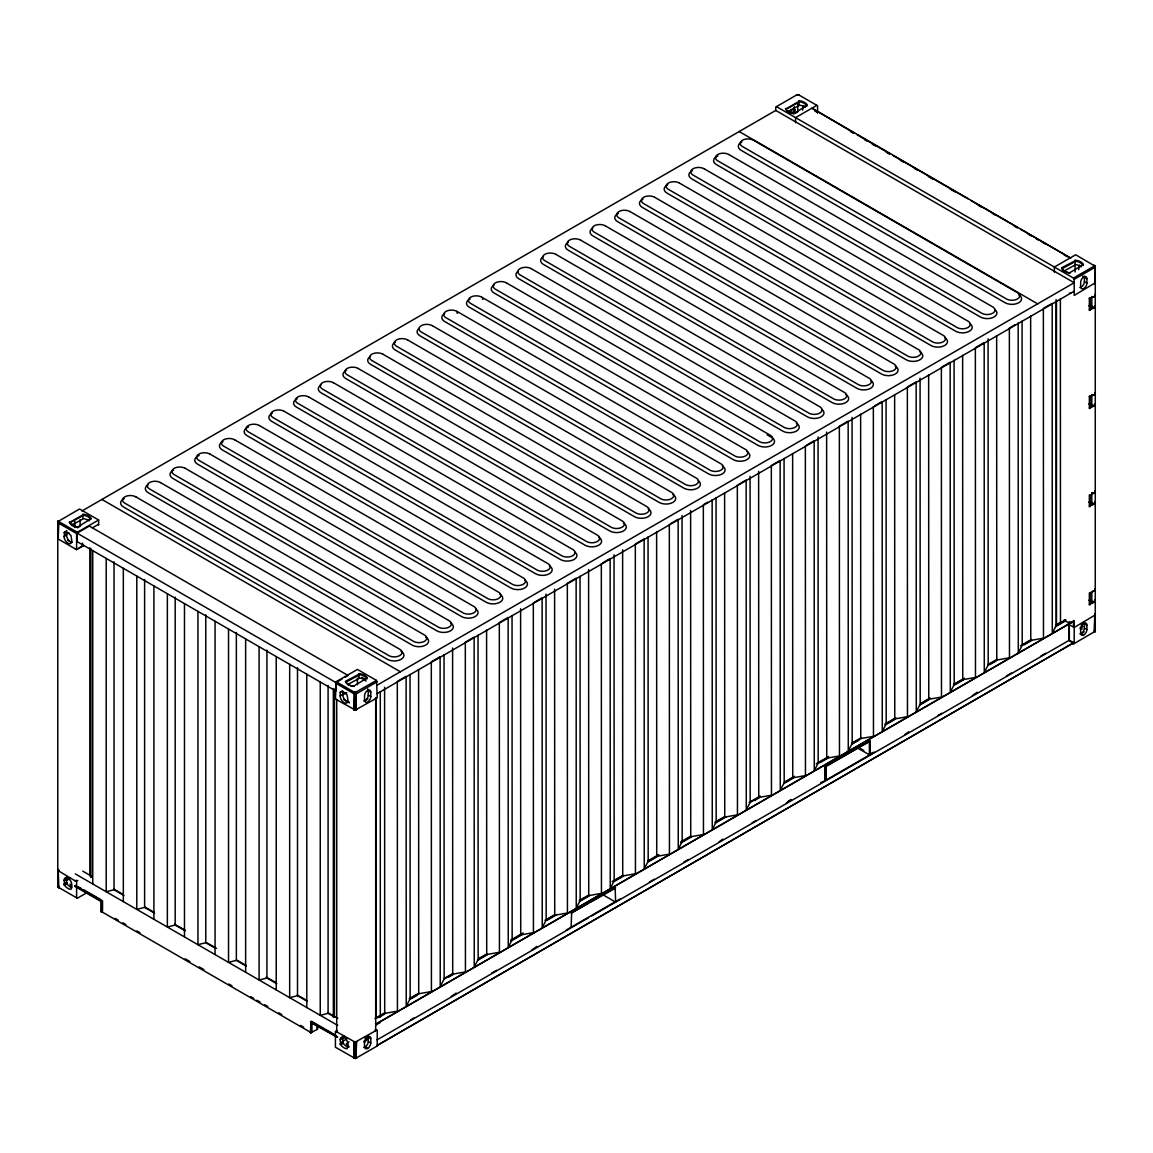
<?xml version="1.0" encoding="UTF-8"?>
<svg xmlns="http://www.w3.org/2000/svg" width="1153" height="1153" viewBox="0 0 1153 1153"><rect width="100%" height="100%" fill="white"/><g stroke="black" fill="none" stroke-linecap="round" stroke-linejoin="round"><path stroke-width="1.5" d="M64.064 536.534L64.885 532.081A8.993 5.188 60 0 1 71.01 535.626L71.832 541.016A5.491 3.171 60 0 1 67.955 543.25A5.491 3.171 60 0 1 64.064 536.534L66.571 535.078L66.571 532.657M89.819 547.834L89.819 875.776L92.355 877.246M92.744 883.976L92.744 550.658M106.206 558.412L106.206 891.73L114.032 889.756L123.919 895.477M114.032 889.756L114.032 561.814M123.328 901.617L123.328 568.299M136.789 576.068L136.789 909.386L144.615 907.411L154.502 913.133M144.615 907.411L144.615 579.469M153.911 919.272L153.911 585.955M167.358 593.723L167.358 927.041L175.184 925.066L185.085 930.774M175.184 925.066L175.184 597.124M184.48 936.928L184.48 603.61M197.941 611.378L197.941 944.696L205.767 942.722L215.654 948.429M205.767 942.722L205.767 614.78M215.063 954.583L215.063 621.265M228.525 629.034L228.525 962.351L236.351 960.377L246.238 966.084M236.351 960.377L236.351 632.435M245.647 972.238L245.647 638.921M259.094 646.689L259.094 980.007L266.919 978.032L276.821 983.74M266.919 978.032L266.919 650.09M276.216 989.894L276.216 656.576M289.677 664.344L289.677 997.662L297.503 995.688L307.39 1001.395M297.503 995.688L297.503 667.746M306.799 1007.549L306.799 674.231M320.26 681.999L320.246 1015.317L328.086 1013.343L334.442 1017.018L334.442 689.076M328.086 1013.343L328.086 685.401M340.193 1039.79L341.014 1045.18A8.993 5.188 60 0 0 347.139 1048.711L347.961 1044.272A5.491 3.171 60 0 0 344.07 1037.541A5.491 3.171 60 0 0 340.193 1039.79L342.7 1038.334A5.491 3.171 60 0 1 343.839 1035.826M348.927 1047.241A8.993 5.188 60 0 1 343.522 1043.724L342.7 1038.334M602.716 894.656L615.644 902.122L615.154 888.026M802.531 110.184L803.353 105.73A8.993 5.188 60 0 1 804.073 105.759M870.054 741.105L825.534 766.255L825.534 780.379L826.024 766.529L870.054 741.105L870.054 755.229L857.126 747.764M869.564 740.831L869.564 754.956L869.564 741.148M66.528 879.249L66.384 878.471L66.355 879.725M355.167 710.032L355.196 692.477L376.512 680.443L377.247 697.824L355.297 710.032L335.422 699.093L336.157 681.711L357.43 669.432L376.512 680.443M793.235 109.16L793.48 110.112L793.884 108.872M335.422 682.994L353.769 693.587C358.136 689.523 352.097 706.212 354.908 710.017M340.193 692.319L341.014 691.497A8.993 5.188 60 0 1 347.139 695.043L347.961 700.433A5.491 3.171 60 0 1 344.07 702.667A5.491 3.171 60 0 1 340.193 695.951L340.193 692.319L342.7 690.863L342.7 694.495A5.491 3.171 60 0 0 344.819 699.712A5.491 3.171 60 0 0 348.869 701.687M83.938 545.427L76.602 549.664L76.602 533.565L58.169 522.914L57.823 521.646L79.543 508.992L98.625 520.003L98.625 525.091M98.625 520.003L77.337 532.297L58.947 521.675L59.005 520.839M57.65 538.192L58.169 537.428A2.248 1.297 0 0 0 58.385 539.143M57.65 870.227L58.169 869.477A2.248 1.297 0 0 0 58.385 871.192M58.255 885.518L58.169 887.161L77.337 898.23L86.461 892.97M59.005 887.651L59.005 886.787M1095.307 266.891C1093.275 265.421 1096.373 266.199 1094.745 267.482L1074.192 279.343L1074.192 295.442L1095.35 282.773M1095.336 614.895L1074.192 627.491L1068.096 623.975M1095.336 630.994C1092.208 632.709 1096.128 631.786 1094.831 630.086M354.908 693.919C355.398 690.215 354.85 695.201 356.709 693.587L377.247 681.711M354.778 1042.053L355.066 1058.425L335.422 1047.241L335.422 1031.142L355.038 1042.067L355.196 1058.425L355.297 1042.081L377.247 1029.86L377.247 1045.958L355.643 1058.382L356.709 1057.834M799.043 95.065L798.395 94.705C800.067 95.526 795.772 94.157 798.51 94.748L817.578 105.759L817.578 112.922M354.778 693.904L355.066 692.477M1094.197 601.405L1089.354 604.331L1094.615 602.14A2.248 1.297 0 0 0 1094.774 600.396M354.403 709.931L354.648 692.376L354.778 710.003M794.46 111.452C795.094 108.411 793.466 115.934 794.215 111.668M354.403 693.832L354.821 692.434M794.215 112.129L794.691 112.345M793.898 112.691L794.503 112.533M794.374 111.178L794.576 111.034M354.173 693.76L354.547 692.333L353.957 693.674M356.291 1041.908L356.176 1058.05L355.196 1058.425L355.556 1042.067M794.878 110.371L795.239 109.535M354.648 692.376L354.173 709.859M1095.062 267.237L1094.283 265.911L1095.264 266.963M1094.269 631.887L1095.321 631.066L1094.283 631.858L1095.264 631.21L1095.264 266.3L1075.663 254.77L1054.375 267.049L1054.375 272.137M410.036 674.375L410.151 998.729L406.231 1006.065L406.115 676.35L397.309 681.437L397.425 1011.152L384.698 1013.415L376.137 1018.358L376.037 697.594M444.035 654.745L444.15 979.099L440.23 986.435L440.115 656.72L431.308 661.808L431.424 991.522L418.712 993.785L410.151 998.729M478.034 635.116L478.149 959.469L474.243 966.805L474.128 637.09L465.322 642.178L465.437 971.893L452.711 974.155L444.15 979.099M512.047 615.486L512.148 939.839L508.242 947.175L508.127 617.46L499.321 622.534L499.436 952.263L486.71 954.525L478.149 959.469M546.046 594.069L546.162 920.195L542.241 927.545L542.126 597.831L533.32 602.904L533.435 932.633L520.724 934.896L512.148 939.839M580.045 576.226L580.161 900.565L576.241 907.915L576.14 578.186L567.334 583.274L567.435 913.003L554.723 915.251L546.162 920.195M614.045 554.795L614.16 880.935L610.254 888.286L610.139 558.556L602.803 562.794M648.058 536.967L648.173 861.305L644.253 868.656L644.138 538.927L635.332 544.014L635.447 873.729L622.721 875.992L614.16 880.935M682.057 515.535L682.172 841.676L678.252 849.012L678.137 519.297L670.801 523.534M716.056 497.692L716.172 822.046L712.266 829.382L712.15 499.667M750.07 476.275L750.171 802.416L746.265 809.752L746.15 480.037L738.814 484.274M784.069 458.433L784.184 782.786L780.264 790.122L780.149 460.407L771.343 465.481L771.458 795.21L758.746 797.472L750.171 802.416M818.068 437.016L818.183 763.142L814.263 770.492L814.162 440.777L806.812 445.015M852.067 417.386L852.182 743.512L848.277 750.862L848.161 421.133L839.355 426.221L839.47 755.95L826.744 758.198L818.183 763.142M886.08 399.543L886.196 723.882L882.276 731.233L882.16 401.503L874.824 405.741M920.08 378.112L920.195 704.252L916.275 711.603L916.159 381.874L907.353 386.961L907.469 716.676L894.757 718.939L886.196 723.882M954.079 360.284L954.194 684.623L950.288 691.973L950.173 362.244L941.367 367.331L941.482 697.046L928.756 699.309L920.195 704.252M988.092 338.852L988.193 664.993L984.287 672.329L984.172 342.614L975.366 347.702L975.481 677.416L962.755 679.679L954.194 684.623M1022.091 321.01L1022.207 645.363L1018.286 652.699L1018.171 322.984M1056.09 299.593L1056.206 625.733L1052.285 633.069L1052.185 303.354M1094.255 265.983L1095.235 267.035M76.602 533.565L77.337 532.297M793.595 113.484L793.423 112.533L793.884 113.311M58.889 869.953L59.12 870.76M1094.183 503.27L1089.354 506.167L1094.615 503.976A2.248 1.297 0 0 0 1094.774 502.247M58.169 522.914L58.947 521.675M356.061 1041.981L355.528 1058.411L355.816 1042.038M58.082 522.857L58.861 521.617M793.84 107.517L794.46 106.696M1071.685 642.985L1073.457 644.008L1095.235 631.282L1093.995 632.161M58.803 521.545L57.765 522.525M797.314 94.849L796.291 95.166M58.702 521.372L57.736 521.79M1095.307 630.619L1093.995 631.296M57.65 522.078L58.702 521.185M1094.01 405.308L1089.354 408.003L1094.615 405.813A2.248 1.297 0 0 0 1094.774 404.083M57.736 886.7L58.803 887.493L57.765 886.772L57.765 521.718L58.745 521.07L57.881 521.574M57.823 521.646L58.774 521.041M355.758 1058.339L356.608 1041.779M1094.197 632.003L1095.119 631.426M57.938 521.516L58.832 520.969L58.01 521.444L58.01 538.898L76.602 549.664M58.082 521.387L58.904 520.911L58.169 539.013M797.083 94.719L775.753 107.042L775.753 110.616M79.053 547.834L83.636 545.614M81.921 510.995L775.753 110.429L1074.192 282.73L377.247 685.113M77.986 526.979L76.847 526.82A11.415 6.587 0 0 1 69.511 522.583L83.91 514.267A11.415 6.587 0 0 1 91.231 518.504L77.77 527.094M794.114 113.527L792.976 113.369A11.415 6.587 0 0 1 785.64 109.131L800.023 100.83A11.415 6.587 0 0 1 807.359 105.053L793.898 113.643M69.238 521.92L70.002 522.612L83.693 515.218A10.723 6.197 0 0 1 90.583 519.196L90.741 519.599M785.366 108.468L786.13 109.16L799.807 101.767A10.723 6.197 0 0 1 806.696 105.745L806.869 106.162M71.443 525.177L83.693 518.619A10.723 6.197 0 0 1 89.055 520.868M787.571 111.74L799.807 105.168A10.723 6.197 0 0 1 805.169 107.431M64.136 532.585L66.917 530.769M64.078 532.902L66.629 531.173M66.052 534.358L68.892 532.715M77.294 527.858L80.09 526.258L80.09 519.643M794.936 113.542L797.761 111.913L797.761 103.64M816.843 105.341L795.57 117.62L795.57 122.708M77.092 533.133L335.912 682.562L335.912 691.036L77.092 541.607L77.092 533.133L89.329 526.071L348.134 675.499L345.078 677.272M92.427 527.815L98.625 524.24M337.44 681.682L342.023 679.031M345.367 681.337L360.024 673.698A11.415 6.587 0 0 1 367.36 677.921L353.193 686.41A10.723 6.197 0 0 1 346.304 682.446L345.641 681.999A11.415 6.587 0 0 0 352.977 686.237L354.115 686.395M1061.495 267.885L1076.153 260.247A11.415 6.587 0 0 1 1083.489 264.469L1069.307 272.973A10.723 6.197 0 0 1 1062.417 268.995L1061.769 268.548A11.415 6.587 0 0 0 1069.09 272.785L1070.229 272.944M346.131 682.028L359.808 674.635A10.723 6.197 0 0 1 366.697 678.613L366.87 679.031M1062.259 268.577L1075.936 261.183A10.723 6.197 0 0 1 1082.826 265.161L1082.998 265.579M347.572 684.608L359.808 678.036A10.723 6.197 0 0 1 366.063 681.12M1063.7 271.157L1075.936 264.599A10.723 6.197 0 0 1 1081.298 266.847M340.193 695.951L342.7 694.495M342.196 695.173L346.765 692.535M776.488 106.609L1073.457 278.075L1094.096 266.156L1094.831 267.424M707.74 502.204L703.344 504.755L703.46 834.469L690.733 836.732L682.172 841.676M1015.245 324.67L1009.365 328.072L1009.48 657.786L996.769 660.049L988.193 664.993M1050.714 304.205L1043.364 308.442L1043.479 638.157L1030.768 640.419L1022.207 645.363M365.155 700.491L367.937 698.891M377.247 693.587L1074.192 291.205M64.064 880.373A5.491 3.171 60 0 1 67.955 878.125A5.491 3.171 60 0 1 71.832 884.855L71.01 889.294A8.993 5.188 60 0 1 64.885 885.763L64.064 880.373L66.571 878.917A5.491 3.171 60 0 1 67.321 876.712M66.052 880.791L70.304 878.341M64.078 884.005L66.571 882.549L66.571 878.917M64.107 884.279L66.586 882.607L67.393 884.308A8.993 5.188 60 0 0 72.034 887.666M64.164 884.51L66.629 882.881M64.251 884.74L66.687 883.112M64.352 884.956L66.773 883.342M64.438 885.129L66.874 883.573M64.496 885.245L67.076 883.89M1092.381 296.811L1089.354 298.555L1094.615 296.364A2.248 1.297 0 0 0 1094.774 294.62M310.964 1032.555L102.04 911.937L102.04 900.911L101.06 901.487L74.772 886.297L75.262 885.446M1088.879 305.747L1091.805 307.447L1092.914 306.813L1091.79 306.15M1093.88 307.231L1089.354 309.854L1094.615 307.664A2.248 1.297 0 0 0 1094.774 305.92M101.06 911.374L102.04 910.798M101.06 901.487L101.06 911.937L102.04 911.937M1092.381 394.96L1089.354 396.704L1094.615 394.513A2.248 1.297 0 0 0 1094.774 392.784M1088.879 403.91L1091.805 405.611L1092.914 404.962M1088.879 502.074L1091.805 503.76L1092.914 503.126M317.565 1025.81L317.565 1029.298L310.474 1032.829L310.964 1021.529L336.258 1036.143M310.964 1033.117L310.964 1022.668L311.93 1022.091L311.93 1031.978L310.474 1032.829M1089.354 604.893L1089.354 593.031L1094.615 590.84A2.248 1.297 0 0 0 1094.774 589.097M310.474 1021.817L337.743 1036.994M1088.879 600.223L1091.805 601.924L1092.914 601.289M1058.814 623.254L1055.73 625.027L1056.465 625.459L1056.465 301.192M374.984 1018.459L384.511 1012.954M409.286 998.657L418.813 993.165M443.588 978.854L453.1 973.363M479.446 958.143L485.831 954.468M510.635 940.142L523.102 932.95M544.937 920.339L554.42 914.862M579.238 900.536L588.707 895.059M612.099 881.569L623.009 875.271M647.842 860.931L658.853 854.575M680.587 842.021L690.027 836.574M714.889 822.219L724.329 816.771M749.191 802.416L760.173 796.074M785.049 781.72L794.475 776.272M816.223 763.718L828.704 756.512M852.096 743.008L861.493 737.574M884.827 724.098L895.795 717.771M920.699 703.402L930.082 697.983M953.43 684.493L964.369 678.18M987.732 664.69L997.114 659.285M1020.477 645.795L1031.402 639.483M1056.335 625.085L1065.689 619.68M580.161 900.565L588.722 895.622L601.448 893.359L601.333 563.644M648.173 861.305L656.734 856.362L669.446 854.099L669.331 524.384M716.172 822.046L724.733 817.102L737.459 814.84L737.343 485.125M784.184 782.786L792.745 777.843L805.457 775.58L805.356 445.851M852.182 743.512L860.743 738.569L873.47 736.32L873.354 406.591M1056.206 625.733L1064.522 620.862L1068.327 622.418A2.248 1.297 0 0 0 1071.497 622.418M378.602 1017.508L384.828 1013.905M409.776 999.507L417.573 994.996M448.762 976.995L453.432 974.299M478.38 959.901L487.733 954.497M511.125 940.992L522.035 934.694M546.983 920.296L556.337 914.891M579.728 901.387L589.082 895.982M614.03 881.584L623.384 876.179M648.332 861.781L657.686 856.376M681.077 842.872L691.987 836.574M715.379 823.069L726.289 816.771M754.35 800.571L759.034 797.862M783.982 783.463L793.336 778.059M819.841 762.753L827.638 758.256M852.586 743.858L858.812 740.255M885.317 724.949L894.67 719.544M919.618 705.146L928.972 699.741M953.92 685.343L963.274 679.939M989.778 664.647L996.019 661.044M1024.08 644.83L1031.877 640.333M1055.269 626.828L1064.623 621.438M342.196 1041.62L346.765 1038.968M340.207 1043.638L342.7 1041.966M340.265 1043.926L342.715 1042.24M340.351 1044.157L342.787 1042.528M340.423 1044.33L342.873 1042.759M342.96 1042.932L340.51 1044.503L343.205 1043.321M375.691 1025.118L380.303 1022.452M587.814 903.491L571.124 913.133L615.644 887.997M590.855 901.732L615.154 887.709M349.013 1041.779L346.304 1043.854A10.723 6.197 0 0 0 348.912 1046.319M363.988 1042.096L366.697 1040.02A10.723 6.197 0 0 0 365.184 1038.291M1080.116 628.644L1082.826 626.569A10.723 6.197 0 0 0 1081.298 624.854M788.349 801.277L791.289 799.577L786.389 802.978M870.054 754.105L872.994 752.405M410.886 1019.771L414.561 1017.652M451.255 996.466L456.141 993.079M491.61 973.161L496.511 970.336M531.98 949.856L536.866 946.469M566.224 930.082L620.04 899.009M649.398 882.059L654.299 879.235M683.643 862.285L688.543 859.461M719.112 841.805L722.787 839.125M752.145 822.738L755.806 820.633M824.309 781.085L820.633 782.628M874.45 752.131L825.534 780.379L825.534 766.558M905.033 734.475L908.708 731.795M938.066 715.408L941.727 713.289M972.31 695.634L977.196 692.247M1006.555 675.86L1011.44 673.035M1040.799 656.086L1045.699 653.261M377.031 1039.876L588.592 917.73M591.705 915.929L615.097 902.439M615.644 902.122L869.247 755.705M870.054 755.229L1069.307 640.203L1073.702 642.74L376.757 1045.685L1073.702 642.74M1084.108 631.844L1081.283 633.487L1083.777 634.928A4.41 2.551 -60 0 0 1086.904 629.524L1086.904 625.171A4.41 2.551 -60 0 0 1083.777 623.369A4.41 2.551 -60 0 0 1080.664 628.76L1080.664 633.127A4.41 2.551 -60 0 0 1083.777 634.928M1070.618 622.072L1069.206 622.072M356.291 709.859L355.917 692.333M355.931 709.96L355.643 692.434L355.931 693.861M76.674 880.315L75.867 880.33M1079.482 265.147L1078.66 269.6M355.556 710.017L355.528 692.463L355.427 710.032M355.556 1058.166L353.856 1057.878L354.547 1058.281L353.856 1041.779M82.295 546.205L82.569 543.121M797.703 94.82L798.928 95.022M354.288 1041.952L354.764 1058.368L354.072 1041.865M354.288 1058.05L354.533 1042.009M353.957 709.787L354.547 692.333L336.157 681.711M854.056 133.027L811.957 108.166L1070.777 258.157M857.169 134.829L889.914 153.738M893.027 155.54L967.871 198.748M970.985 200.55L1017.753 227.545M1020.881 229.346L1069.206 257.249M814.58 110.818L817.708 112.619M850.438 131.514L853.566 133.316M864.476 139.614L867.589 141.415M872.273 144.125L875.386 145.912M886.297 152.225L889.424 154.026M900.334 160.325L903.448 162.126M914.372 168.424L917.485 170.226M928.396 176.524L933.08 179.219M950.231 189.121L954.9 191.83M978.292 205.335L981.405 207.122M992.329 213.435L995.443 215.236M1014.15 226.031L1017.263 227.833M1028.188 234.131L1031.301 235.933M1035.985 238.628L1039.098 240.429M1042.211 242.231L1045.339 244.032M1064.046 254.842L1067.159 256.643M1084.151 276.043A4.41 2.551 -60 0 1 1084.396 277.282L1086.904 278.723L1086.904 283.09A4.41 2.551 -60 0 1 1083.777 288.495A4.41 2.551 -60 0 1 1080.664 286.693L1080.664 282.326A4.41 2.551 -60 0 1 1083.777 276.922A4.41 2.551 -60 0 1 1086.904 278.723M793.35 110.904L793.322 109.737M793.293 111.668L793.408 112.547M790.814 113.426A4.41 2.551 -60 0 0 790.958 112.23L788.465 110.789A4.41 2.551 -60 0 1 788.22 112.302M1084.396 277.282L1084.396 281.649L1086.904 283.09M739.174 131.543L1037.628 303.844M767.048 434.767L771.717 437.448A9.685 5.592 0 0 1 771.717 445.361A9.685 5.592 0 0 1 758.011 445.361L494.06 292.963A9.685 5.592 0 0 1 494.06 285.065M1083.935 622.101A4.41 2.551 -60 0 1 1084.396 623.715L1086.904 625.171M1084.396 623.715L1084.396 628.082L1086.904 629.524M1073.702 643.302L1068.817 640.477L1068.817 623.096M860.729 748.715L863.828 750.517M101.925 499.451L400.365 671.767M361.826 677.344L364.752 679.031M367.677 688.961A4.41 2.551 -60 0 1 368.268 690.733L370.776 692.175L370.776 696.542A4.41 2.551 -60 0 1 367.663 701.946A4.41 2.551 -60 0 1 364.535 700.145L364.535 695.778A4.41 2.551 -60 0 1 367.663 690.373A4.41 2.551 -60 0 1 370.776 692.175M74.498 527.512A4.41 2.551 -60 0 0 74.844 525.682L72.336 524.24A4.41 2.551 -60 0 1 72.091 525.754M368.268 690.733L368.268 695.086L370.776 696.542M67.58 540.137L70.463 541.809M343.608 699.511L349.46 702.898M571.124 927.257L571.614 913.421M82.771 871.149L92.24 876.611M113.873 889.107L121.757 893.661M144.975 907.065L154.3 912.441M174.521 924.115L185.431 930.413M207.18 942.967L216.505 948.357M236.696 960.017L246.05 965.421M266.199 977.052L275.596 982.471M297.258 994.981L306.698 1000.429M328.331 1012.91L337.8 1018.387M368.038 1035.927A4.41 2.551 -60 0 1 368.268 1037.167L370.776 1038.608L370.776 1042.975A4.41 2.551 -60 0 1 367.663 1048.38L365.155 1046.938M364.752 1037.037L367.677 1038.723M368.268 1037.167L368.268 1041.534L370.776 1042.975M75.262 873.873L337.743 1025.421M66.341 877.692L66.528 879.047L66.499 878.11M80.696 888.026L77.582 886.801M83.823 889.828L100.974 899.729M311.44 1021.255L334.846 1034.76M76.747 886.311L102.04 900.911M74.772 885.735L101.55 901.199L101.55 912.21M310.964 1022.668L337.252 1037.282M115.012 918.292L118.125 920.094M122.809 922.789L125.922 924.591M136.832 930.889L139.945 932.691M185.157 958.792L189.841 961.487M199.195 966.891L203.879 969.587M228.813 983.999L231.94 985.801M250.648 996.596L253.761 998.397M256.874 1000.199L260.002 1002M264.671 1004.695L267.799 1006.497M278.709 1012.795L281.822 1014.597M300.529 1025.406L303.657 1027.193M1093.995 265.349L1094.831 265.839L1094.831 283.523M58.01 869.593L58.01 887.046L58.861 887.551L58.169 869.477M1094.096 265.421L1095.235 266.228M58.082 887.104L58.904 887.579M354.072 1057.978L355.009 1058.411M1094.168 265.478L1095.062 266.026L1095.062 283.335M57.938 886.974L58.832 887.522M1094.615 615.702A2.248 1.297 0 0 0 1094.774 613.958L1095.35 614.736M57.693 886.628L58.688 887.277M1094.298 265.694L1095.321 266.444M57.736 886.037L58.688 887.161L57.765 885.965M57.679 886.181L58.702 887.118M57.938 885.763L58.832 886.916L58.169 885.576M1073.457 278.075L1074.192 279.343M356.176 709.902L355.758 692.405L356.508 693.674M355.816 692.376L356.407 693.731M786.13 109.16L786.303 109.578A10.723 6.197 0 0 0 793.192 113.542M70.002 522.612L70.174 523.015A10.723 6.197 0 0 0 77.064 526.993M70.002 884.02L70.174 884.437A10.723 6.197 0 0 0 71.702 886.153M355.7 692.42L356.176 693.803M1095.35 282.687L1094.831 281.937A2.248 1.297 0 0 1 1094.615 283.652M57.664 870.385L76.602 881.714L76.602 897.812M1075.014 260.088L1075.115 272.036M798.885 100.671L799.101 105.082M358.886 673.539L359.102 677.95M82.771 514.123L82.987 518.519M793.307 111.827L793.567 112.72M355.455 692.477L355.686 693.904M355.268 692.477L355.297 710.032M1060.371 298.915L1060.486 623.254M1030.652 316.066L1030.768 640.419M996.653 335.696L996.769 660.049M962.64 355.34L962.755 679.679M928.641 374.97L928.756 699.309M894.642 394.6L894.757 718.939M860.642 414.23L860.743 738.569M826.629 432.072L826.744 758.198M792.63 453.489L792.745 777.843M758.631 471.332L758.746 797.472M724.617 492.749L724.733 817.102M690.618 510.592L690.733 836.732M656.619 532.023L656.734 856.362M622.62 549.851L622.721 875.992M588.606 569.496L588.722 895.622M554.607 589.125L554.723 915.251M520.608 608.755L520.724 934.896M486.595 630.172L486.71 954.525M452.596 648.015L452.711 974.155M418.597 669.432L418.712 993.785M384.598 687.274L384.698 1013.415M1095.062 614.16L1095.062 631.484L1094.096 632.089L1094.831 613.987M1091.805 296.436L1091.805 307.447M1091.805 394.585L1091.805 405.611M1091.805 492.749L1091.805 503.76M1091.805 592.483L1091.805 601.924M1090.089 298.973L1090.089 310.272M1090.089 397.136L1090.089 408.436M1090.089 506.585L1090.089 495.286L1094.615 492.677A2.248 1.297 0 0 0 1094.774 490.947M1090.089 593.449L1090.089 604.749M1089.354 297.978L1089.354 310.416M1089.354 396.142L1089.354 408.566M1089.354 494.868L1089.354 506.729M1074.192 643.59L1074.192 620.862L376.757 1023.648L1073.702 621.28M1073.457 620.444L1073.457 627.059M1069.307 622.303L1069.307 640.203M825.044 765.693L825.044 780.091M790.958 109.319L790.958 112.23M380.303 691.555L380.303 1017.061M375.705 1030.22L375.705 698.17A2.248 1.297 0 0 1 375.056 699.093M357.43 678.123L357.43 684.723M336.719 1031.344L336.719 699.294A2.248 1.297 0 0 0 337.382 700.217M333.347 688.456L333.347 1017.479M317.075 1024.974L317.075 1028.447M102.531 900.637L102.531 911.086M90.914 548.497L90.914 877.519M74.844 521.315L74.844 525.682M475.901 609.058A9.685 5.592 0 0 1 474.863 616.74A9.685 5.592 0 0 1 461.531 616.538L197.567 464.14A9.685 5.592 0 0 1 197.567 456.242M198.33 455.839A9.685 5.592 0 0 1 199.152 455.507M499.926 594.357A9.685 5.592 0 0 1 499.926 602.27A9.685 5.592 0 0 1 486.235 602.27L222.284 449.886A9.685 5.592 0 0 1 223.033 441.585M524.644 580.103A9.685 5.592 0 0 1 524.644 588.001A9.685 5.592 0 0 1 510.938 588.001L246.987 435.618A9.685 5.592 0 0 1 246.987 427.705M247.736 427.316A9.685 5.592 0 0 1 248.558 426.97M401.1 651.416A9.685 5.592 0 0 1 401.1 659.329A9.685 5.592 0 0 1 387.408 659.329L123.443 506.945A9.685 5.592 0 0 1 124.207 498.644M425.803 637.162A9.685 5.592 0 0 1 425.803 645.06A9.685 5.592 0 0 1 412.111 645.06L148.16 492.677A9.685 5.592 0 0 1 148.16 484.764M450.52 622.894A9.685 5.592 0 0 1 450.52 630.806A9.685 5.592 0 0 1 436.814 630.806L172.864 478.409A9.685 5.592 0 0 1 173.613 470.107M623.47 523.044A9.685 5.592 0 0 1 623.47 530.956A9.685 5.592 0 0 1 609.764 530.956L345.814 378.559A9.685 5.592 0 0 1 345.136 371.079M549.347 565.835A9.685 5.592 0 0 1 549.347 573.747A9.685 5.592 0 0 1 535.641 573.747L271.69 421.349A9.685 5.592 0 0 1 272.454 413.048M345.814 370.646A9.685 5.592 0 0 1 346.563 370.257M648.173 508.776A9.685 5.592 0 0 1 648.173 516.688A9.685 5.592 0 0 1 634.481 516.688L370.531 364.29A9.685 5.592 0 0 1 369.248 357.286M722.297 465.985A9.685 5.592 0 0 1 722.297 473.897A9.685 5.592 0 0 1 708.605 473.897L444.64 321.5A9.685 5.592 0 0 1 444.64 313.587M419.26 328.288A9.685 5.592 0 0 0 419.937 335.768L683.888 488.151A9.685 5.592 0 0 0 697.219 488.353A9.685 5.592 0 0 0 698.271 480.686M747 451.717A9.685 5.592 0 0 1 747 459.629A9.685 5.592 0 0 1 733.308 459.629L469.357 307.231A9.685 5.592 0 0 1 468.68 299.766M469.357 299.319A9.685 5.592 0 0 1 470.107 298.93M482.3 298.93A9.685 5.592 0 0 1 483.049 299.319M369.839 356.825A9.685 5.592 0 0 1 370.531 356.378M574.727 551.999A9.685 5.592 0 0 1 573.69 559.681A9.685 5.592 0 0 1 560.358 559.479L296.407 407.081A9.685 5.592 0 0 1 297.157 398.779M598.767 537.298A9.685 5.592 0 0 1 598.767 545.21A9.685 5.592 0 0 1 585.061 545.21L321.111 392.827A9.685 5.592 0 0 1 321.111 384.915M672.876 494.507A9.685 5.592 0 0 1 672.876 502.42A9.685 5.592 0 0 1 659.185 502.42L395.234 350.022A9.685 5.592 0 0 1 395.234 342.124M456.775 312.852A9.685 5.592 0 0 1 457.597 313.198M821.801 409.358A9.685 5.592 0 0 1 820.763 417.04A9.685 5.592 0 0 1 807.431 416.838L543.481 264.441A9.685 5.592 0 0 1 543.481 256.528M796.42 423.194A9.685 5.592 0 0 1 796.42 431.092A9.685 5.592 0 0 1 782.714 431.092L518.764 278.709A9.685 5.592 0 0 1 518.086 271.229M895.247 366.135A9.685 5.592 0 0 1 895.247 374.033A9.685 5.592 0 0 1 881.555 374.033L617.604 221.65A9.685 5.592 0 0 1 618.354 213.348M870.544 380.389A9.685 5.592 0 0 1 870.544 388.302A9.685 5.592 0 0 1 856.838 388.302L592.887 235.904A9.685 5.592 0 0 1 592.887 228.006M845.841 394.657A9.685 5.592 0 0 1 845.841 402.57A9.685 5.592 0 0 1 832.135 402.57L568.184 250.172A9.685 5.592 0 0 1 568.184 242.26M970.048 323.777A9.685 5.592 0 0 1 969.01 331.444A9.685 5.592 0 0 1 955.678 331.242L691.714 178.859A9.685 5.592 0 0 1 692.477 170.558M944.667 337.598A9.685 5.592 0 0 1 944.667 345.511A9.685 5.592 0 0 1 930.961 345.511L667.01 193.113A9.685 5.592 0 0 1 667.76 184.811M919.95 351.867A9.685 5.592 0 0 1 919.95 359.779A9.685 5.592 0 0 1 906.258 359.779L642.307 207.381A9.685 5.592 0 0 1 643.057 199.08M1018.791 294.808A9.685 5.592 0 0 1 1018.791 302.72A9.685 5.592 0 0 1 1005.085 302.72L741.134 150.322A9.685 5.592 0 0 1 741.883 142.021M994.751 309.508A9.685 5.592 0 0 1 993.713 317.176A9.685 5.592 0 0 1 980.381 316.974L716.431 164.591A9.685 5.592 0 0 1 716.431 156.678M717.18 156.289A9.685 5.592 0 0 1 718.002 155.943M77.828 880.575A2.248 1.297 0 0 1 74.642 880.575M77.828 548.54A2.248 1.297 0 0 1 74.642 548.54M82.93 545.657A2.248 1.297 0 0 1 83.376 545.758M1071.497 292.761A2.248 1.297 0 0 1 1069.451 293.107M1063.599 620.487A2.248 1.297 0 0 1 1065.934 620.314M356.825 1041.663A2.248 1.297 0 0 1 353.64 1041.663M375.273 1029.456A2.248 1.297 0 0 1 375.056 1031.142M356.825 709.614A2.248 1.297 0 0 1 353.64 709.614M337.382 1032.266A2.248 1.297 0 0 1 337.224 1030.537M368.268 1041.534A4.41 2.551 -60 0 1 363.743 1047.356M364.089 1040.957A10.723 6.197 0 0 1 365.184 1041.707M367.663 1048.38A4.41 2.551 -60 0 1 364.535 1046.578L364.535 1042.211A4.41 2.551 -60 0 1 367.663 1036.806A4.41 2.551 -60 0 1 370.776 1038.608M1084.396 628.082A4.41 2.551 -60 0 1 1079.857 633.905M1080.202 627.506A10.723 6.197 0 0 1 1082.177 629.077M1084.31 276.85A5.491 3.171 60 0 1 1082.537 276.316M1084.396 281.649A4.41 2.551 -60 0 1 1079.857 287.472M72.221 542.342A5.491 3.171 60 0 1 66.571 535.078M368.268 695.086A4.41 2.551 -60 0 1 363.743 700.923M1094.745 403.91A2.075 1.196 0 0 1 1094.946 405.467A2.075 1.196 0 0 1 1092.295 405.813A2.075 1.196 0 0 1 1091.329 404.357M1094.745 392.899A2.075 1.196 0 0 1 1095.062 394.355A2.075 1.196 0 0 1 1092.698 394.888M1094.745 305.747A2.075 1.196 0 0 1 1094.889 307.347A2.075 1.196 0 0 1 1092.15 307.606A2.075 1.196 0 0 1 1091.43 306.049M1094.745 294.736A2.075 1.196 0 0 1 1095.235 295.99A2.075 1.196 0 0 1 1093.476 296.782M1094.745 600.223A2.075 1.196 0 0 1 1094.946 601.794A2.075 1.196 0 0 1 1092.295 602.14A2.075 1.196 0 0 1 1091.329 600.67M1094.745 589.212A2.075 1.196 0 0 1 1094.99 590.74A2.075 1.196 0 0 1 1092.453 591.158M1094.745 502.074A2.075 1.196 0 0 1 1094.946 503.63A2.075 1.196 0 0 1 1092.295 503.976A2.075 1.196 0 0 1 1091.329 502.506M1094.745 491.048A2.075 1.196 0 0 1 1094.918 492.634A2.075 1.196 0 0 1 1092.222 492.936M1094.226 266.026L1095.119 267.179L1094.226 266.026M753.529 140.248L752.88 139.917A7.783 4.497 0 0 0 742.474 140.219A7.783 4.497 0 0 0 741.941 146.229L1007.045 299.29A7.783 4.497 0 0 0 1017.436 298.973A7.783 4.497 0 0 0 1017.984 292.963L753.529 140.248M728.811 154.516L728.177 154.171A7.783 4.497 0 0 0 717.771 154.488A7.783 4.497 0 0 0 717.224 160.498L982.327 313.544A7.783 4.497 0 0 0 992.733 313.241A7.783 4.497 0 0 0 993.281 307.231L728.811 154.516M704.108 168.77L703.46 168.439A7.783 4.497 0 0 0 693.068 168.756A7.783 4.497 0 0 0 692.521 174.766L957.624 327.812A7.783 4.497 0 0 0 968.03 327.495A7.783 4.497 0 0 0 968.563 321.5L704.108 168.77M679.405 183.039L678.757 182.707A7.783 4.497 0 0 0 668.365 183.024A7.783 4.497 0 0 0 667.818 189.02L932.921 342.081A7.783 4.497 0 0 0 943.313 341.764A7.783 4.497 0 0 0 943.86 335.768L679.405 183.039M654.688 197.307L654.054 196.976A7.783 4.497 0 0 0 643.648 197.278A7.783 4.497 0 0 0 643.1 203.288L908.204 356.349A7.783 4.497 0 0 0 918.61 356.032A7.783 4.497 0 0 0 919.157 350.022L654.688 197.307M629.985 211.561L629.351 211.23A7.783 4.497 0 0 0 618.945 211.547A7.783 4.497 0 0 0 618.397 217.557L883.501 370.603A7.783 4.497 0 0 0 893.906 370.3A7.783 4.497 0 0 0 894.454 364.29L629.985 211.561M605.282 225.829L604.633 225.498A7.783 4.497 0 0 0 594.242 225.815A7.783 4.497 0 0 0 593.694 231.811L858.798 384.871A7.783 4.497 0 0 0 869.189 384.554A7.783 4.497 0 0 0 869.737 378.559L605.282 225.829M580.579 240.098L579.93 239.766A7.783 4.497 0 0 0 569.524 240.083A7.783 4.497 0 0 0 568.991 246.079L834.095 399.14A7.783 4.497 0 0 0 844.486 398.823A7.783 4.497 0 0 0 845.034 392.813L580.579 240.098M555.861 254.366L555.227 254.035A7.783 4.497 0 0 0 544.821 254.337A7.783 4.497 0 0 0 544.274 260.347L809.377 413.408A7.783 4.497 0 0 0 819.783 413.091A7.783 4.497 0 0 0 820.331 407.081L555.861 254.366M531.158 268.62L530.51 268.289A7.783 4.497 0 0 0 520.118 268.606A7.783 4.497 0 0 0 519.571 274.616L784.674 427.662A7.783 4.497 0 0 0 795.066 427.359A7.783 4.497 0 0 0 795.613 421.349L531.158 268.62M506.455 282.889L505.807 282.557A7.783 4.497 0 0 0 495.401 282.874A7.783 4.497 0 0 0 494.868 288.87L759.971 441.93A7.783 4.497 0 0 0 770.363 441.613A7.783 4.497 0 0 0 770.91 435.618L506.455 282.889M481.738 297.157L481.104 296.825A7.783 4.497 0 0 0 470.698 297.143A7.783 4.497 0 0 0 470.15 303.138L735.254 456.199A7.783 4.497 0 0 0 745.66 455.882A7.783 4.497 0 0 0 746.207 449.872L481.738 297.157M457.035 311.425L456.386 311.094A7.783 4.497 0 0 0 445.995 311.396A7.783 4.497 0 0 0 445.447 317.406L710.551 470.467A7.783 4.497 0 0 0 720.956 470.15A7.783 4.497 0 0 0 721.49 464.14L457.035 311.425M432.332 325.679L431.683 325.348A7.783 4.497 0 0 0 421.292 325.665A7.783 4.497 0 0 0 420.744 331.675L685.848 484.721A7.783 4.497 0 0 0 696.239 484.419A7.783 4.497 0 0 0 696.787 478.409L432.332 325.679M407.614 339.948L406.98 339.616A7.783 4.497 0 0 0 396.574 339.933A7.783 4.497 0 0 0 396.027 345.929L661.13 498.99A7.783 4.497 0 0 0 671.536 498.672A7.783 4.497 0 0 0 672.084 492.677L407.614 339.948M382.911 354.216L382.277 353.885A7.783 4.497 0 0 0 371.871 354.202A7.783 4.497 0 0 0 371.324 360.197L636.427 513.258A7.783 4.497 0 0 0 646.833 512.941A7.783 4.497 0 0 0 647.381 506.931L382.911 354.216M358.208 368.484L357.56 368.138A7.783 4.497 0 0 0 347.168 368.456A7.783 4.497 0 0 0 346.621 374.466L611.724 527.526A7.783 4.497 0 0 0 622.116 527.209A7.783 4.497 0 0 0 622.663 521.199L358.208 368.484M333.491 382.738L332.857 382.407A7.783 4.497 0 0 0 322.451 382.724A7.783 4.497 0 0 0 321.918 388.734L587.021 541.78A7.783 4.497 0 0 0 597.413 541.463A7.783 4.497 0 0 0 597.96 535.468L333.491 382.738M308.788 397.007L308.154 396.675A7.783 4.497 0 0 0 297.748 396.992A7.783 4.497 0 0 0 297.2 402.988L562.304 556.049A7.783 4.497 0 0 0 572.71 555.732A7.783 4.497 0 0 0 573.257 549.736L308.788 397.007M284.085 411.275L283.436 410.944A7.783 4.497 0 0 0 273.045 411.261A7.783 4.497 0 0 0 272.497 417.256L537.601 570.317A7.783 4.497 0 0 0 547.992 570A7.783 4.497 0 0 0 548.54 563.99L284.085 411.275M259.382 425.543L258.733 425.198A7.783 4.497 0 0 0 248.327 425.515A7.783 4.497 0 0 0 247.794 431.525L512.898 584.585A7.783 4.497 0 0 0 523.289 584.268A7.783 4.497 0 0 0 523.837 578.258L259.382 425.543M234.664 439.797L234.03 439.466A7.783 4.497 0 0 0 223.624 439.783A7.783 4.497 0 0 0 223.077 445.793L488.18 598.839A7.783 4.497 0 0 0 498.586 598.522A7.783 4.497 0 0 0 499.134 592.527L234.664 439.797M209.961 454.066L209.313 453.734A7.783 4.497 0 0 0 198.921 454.051A7.783 4.497 0 0 0 198.374 460.047L463.477 613.108A7.783 4.497 0 0 0 473.883 612.791A7.783 4.497 0 0 0 474.416 606.795L209.961 454.066M185.258 468.334L184.61 468.003A7.783 4.497 0 0 0 174.218 468.32A7.783 4.497 0 0 0 173.671 474.315L438.774 627.376A7.783 4.497 0 0 0 449.166 627.059A7.783 4.497 0 0 0 449.713 621.049L185.258 468.334M160.541 482.603L159.907 482.257A7.783 4.497 0 0 0 149.501 482.574A7.783 4.497 0 0 0 148.953 488.584L414.057 641.644A7.783 4.497 0 0 0 424.463 641.327A7.783 4.497 0 0 0 425.01 635.317L160.541 482.603M135.838 496.857L135.204 496.525A7.783 4.497 0 0 0 124.798 496.842A7.783 4.497 0 0 0 124.25 502.852L389.354 655.898A7.783 4.497 0 0 0 399.76 655.581A7.783 4.497 0 0 0 400.293 649.586L135.838 496.857M58.774 886.974L57.823 885.893L58.803 886.945M58.861 886.888L58.01 885.691L58.904 886.844"/></g></svg>
